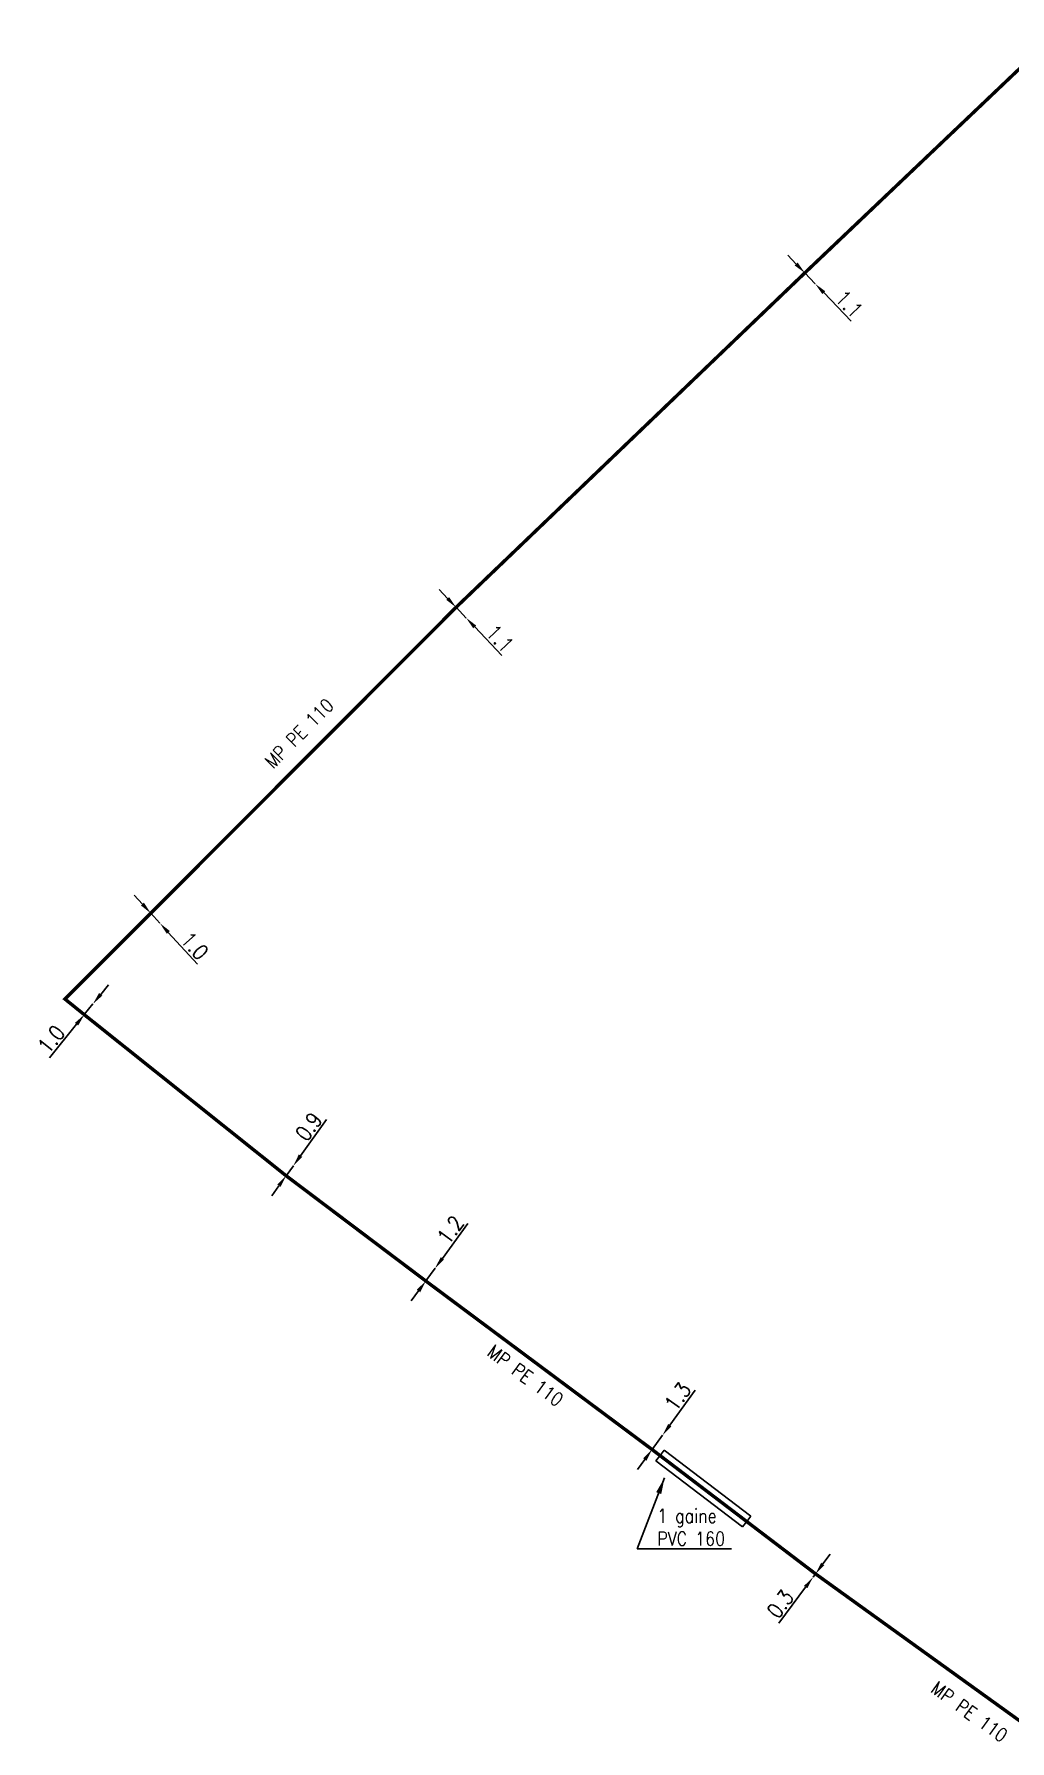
# Model space of a CAD drawing. Header units: millimetres. Extents: x 185000 to 186031, y 127990 to 129000.
# Drawn here: x 185358.9 to 185430.1, y 128241.4 to 128366 of the extents above; entities that cross this region are included whole.
import ezdxf
from ezdxf.enums import TextEntityAlignment as Align

# ---------------------------------------------------------------- set-up
doc = ezdxf.new("R2010")
doc.units = ezdxf.units.MM
doc.header["$PDMODE"] = 34
doc.layers.get('DEFPOINTS').update_dxf_attribs({"linetype": 'CONTINUOUS'})
doc.layers.add('G_120', color=4, linetype='CONTINUOUS')
doc.layers.add('G_400', color=7, linetype='CONTINUOUS')
doc.styles.get("Standard").update_dxf_attribs({"font": 'romans.shx', "width": 0.85})
doc.linetypes.add('G_TYPB_PE', pattern='A,5,-0.3,["o",Standard,S=1.5,R=0,X=0,Y=-0.5],-1.65', length=6.95)
doc.dimstyles.get("Standard").update_dxf_attribs({"dimtxt": 1.5, "dimasz": 1.2, "dimexe": 0.625, "dimexo": 0.625, "dimgap": 0.25, "dimtad": 1, "dimdec": 1, "dimzin": 0, "dimdsep": 46, "dimtxsty": 'Standard', "dimcen": -0.5, "dimadec": 0, "dimazin": 0, "dimtfac": 1, "dimtdec": 1, "dimtmove": 0, "dimatfit": 3, "dimfxl": 0, "dimtolj": 1, "dimtzin": 0, "dimarcsym": 0})

# ---------------------------------------------------------------- blocks, each defined once
blk = doc.blocks.new('*D197')
at = {"layer": 'DEFPOINTS', "color": 0, "linetype": 'Continuous', "transparency": 16777216}
for p in [(185415.7, 128253.38), (185415.7, 128253.38), (185415.88, 128253.62)]:
    blk.add_point(p, dxfattribs=at)
at = {"layer": 'G_120', "color": 0, "linetype": 'Continuous', "lineweight": -2, "transparency": 16777216}
for p, q in [((185416.41, 128254.34), (185416.95, 128255.06)), ((185415.16, 128252.65), (185413.21, 128250.02)), ((185415.88, 128253.62), (185415.7, 128253.38))]:
    blk.add_line(p, q, dxfattribs=at)
at = {"layer": 'G_120', "color": 0, "linetype": 'Continuous', "transparency": 16777216}
for points in [[(185416.29, 128254.43), (185416.53, 128254.25), (185415.88, 128253.62)], [(185415.04, 128252.74), (185415.28, 128252.57), (185415.7, 128253.38)]]:
    blk.add_solid(points, dxfattribs=at)
at = {"layer": 'G_120', "color": 0, "linetype": 'Continuous', "transparency": 16777216, "insert": (185413.31, 128251.42), "char_height": 1.125, "attachment_point": 5, "rotation": 53.3971}
blk.add_mtext('\\A1;0.3', dxfattribs=at)
blk = doc.blocks.new('*D198')
at = {"layer": 'DEFPOINTS', "color": 0, "linetype": 'Continuous', "transparency": 16777216}
for p in [(185403.96, 128262.69), (185404.72, 128263.74), (185404.72, 128263.74)]:
    blk.add_point(p, dxfattribs=at)
at = {"layer": 'G_120', "color": 0, "linetype": 'Continuous', "lineweight": -2, "transparency": 16777216}
for p, q in [((185405.25, 128264.47), (185407.09, 128267.02)), ((185403.96, 128262.69), (185404.72, 128263.74)), ((185403.43, 128261.96), (185402.9, 128261.23))]:
    blk.add_line(p, q, dxfattribs=at)
at = {"layer": 'G_120', "color": 0, "linetype": 'Continuous', "transparency": 16777216}
for points in [[(185405.13, 128264.56), (185405.37, 128264.38), (185404.72, 128263.74)], [(185403.31, 128262.05), (185403.55, 128261.87), (185403.96, 128262.69)]]:
    blk.add_solid(points, dxfattribs=at)
at = {"layer": 'G_120', "color": 0, "linetype": 'Continuous', "transparency": 16777216, "insert": (185405.83, 128266.55), "char_height": 1.125, "attachment_point": 5, "rotation": 54.0923}
blk.add_mtext('\\A1;1.3', dxfattribs=at)
blk = doc.blocks.new('*D199')
at = {"layer": 'DEFPOINTS', "color": 0, "linetype": 'Continuous', "transparency": 16777216}
for p in [(185377.26, 128282.67), (185377.79, 128283.4), (185377.79, 128283.4)]:
    blk.add_point(p, dxfattribs=at)
at = {"layer": 'G_120', "color": 0, "linetype": 'Continuous', "lineweight": -2, "transparency": 16777216}
for p, q in [((185378.32, 128284.13), (185380.21, 128286.76)), ((185377.26, 128282.67), (185377.79, 128283.4)), ((185376.74, 128281.94), (185376.21, 128281.21))]:
    blk.add_line(p, q, dxfattribs=at)
at = {"layer": 'G_120', "color": 0, "linetype": 'Continuous', "transparency": 16777216}
for points in [[(185378.19, 128284.22), (185378.44, 128284.05), (185377.79, 128283.4)], [(185376.62, 128282.03), (185376.86, 128281.86), (185377.26, 128282.67)]]:
    blk.add_solid(points, dxfattribs=at)
at = {"layer": 'G_120', "color": 0, "linetype": 'Continuous', "transparency": 16777216, "insert": (185378.92, 128286.25), "char_height": 1.125, "attachment_point": 5, "rotation": 54.2294}
blk.add_mtext('\\A1;0.9', dxfattribs=at)
blk = doc.blocks.new('*D200')
at = {"layer": 'DEFPOINTS', "color": 0, "linetype": 'Continuous', "transparency": 16777216}
for p in [(185388.13, 128275.92), (185388.13, 128275.92), (185387.45, 128274.99)]:
    blk.add_point(p, dxfattribs=at)
at = {"layer": 'G_120', "color": 0, "linetype": 'Continuous', "lineweight": -2, "transparency": 16777216}
for p, q in [((185388.66, 128276.64), (185390.51, 128279.18)), ((185387.45, 128274.99), (185388.13, 128275.92)), ((185386.92, 128274.26), (185386.39, 128273.53))]:
    blk.add_line(p, q, dxfattribs=at)
at = {"layer": 'G_120', "color": 0, "linetype": 'Continuous', "transparency": 16777216}
for points in [[(185388.54, 128276.73), (185388.78, 128276.55), (185388.13, 128275.92)], [(185386.8, 128274.35), (185387.04, 128274.17), (185387.45, 128274.99)]]:
    blk.add_solid(points, dxfattribs=at)
at = {"layer": 'G_120', "color": 0, "linetype": 'Continuous', "transparency": 16777216, "insert": (185389.25, 128278.72), "char_height": 1.125, "attachment_point": 5, "rotation": 53.8363}
blk.add_mtext('\\A1;1.2', dxfattribs=at)
blk = doc.blocks.new('*D517')
at = {"layer": 'DEFPOINTS', "color": 0, "linetype": 'Continuous', "transparency": 16777216}
for p in [(185415.1, 128348.54), (185415.86, 128347.74), (185415.86, 128347.74)]:
    blk.add_point(p, dxfattribs=at)
at = {"layer": 'G_120', "color": 0, "linetype": 'Continuous', "lineweight": -2, "transparency": 16777216}
for p, q in [((185414.47, 128349.18), (185413.85, 128349.83)), ((185415.1, 128348.54), (185415.86, 128347.74)), ((185416.49, 128347.1), (185418.48, 128345.03))]:
    blk.add_line(p, q, dxfattribs=at)
at = {"layer": 'G_120', "color": 0, "linetype": 'Continuous', "transparency": 16777216}
for points in [[(185414.58, 128349.29), (185414.36, 128349.08), (185415.1, 128348.54)], [(185416.59, 128347.2), (185416.38, 128346.99), (185415.86, 128347.74)]]:
    blk.add_solid(points, dxfattribs=at)
at = {"layer": 'G_120', "color": 0, "linetype": 'Continuous', "transparency": 16777216, "insert": (185418.33, 128346.26), "char_height": 1.125, "attachment_point": 5, "rotation": 313.9347}
blk.add_mtext('\\A1;1.1', dxfattribs=at)
blk = doc.blocks.new('*D518')
at = {"layer": 'DEFPOINTS', "color": 0, "linetype": 'Continuous', "transparency": 16777216}
for p in [(185389.66, 128324.14), (185390.4, 128323.36), (185390.4, 128323.36)]:
    blk.add_point(p, dxfattribs=at)
at = {"layer": 'G_120', "color": 0, "linetype": 'Continuous', "lineweight": -2, "transparency": 16777216}
for p, q in [((185389.04, 128324.79), (185388.42, 128325.44)), ((185389.66, 128324.14), (185390.4, 128323.36)), ((185391.02, 128322.71), (185393, 128320.63))]:
    blk.add_line(p, q, dxfattribs=at)
at = {"layer": 'G_120', "color": 0, "linetype": 'Continuous', "transparency": 16777216}
for points in [[(185389.15, 128324.89), (185388.94, 128324.69), (185389.66, 128324.14)], [(185391.13, 128322.81), (185390.91, 128322.61), (185390.4, 128323.36)]]:
    blk.add_solid(points, dxfattribs=at)
at = {"layer": 'G_120', "color": 0, "linetype": 'Continuous', "transparency": 16777216, "insert": (185392.86, 128321.86), "char_height": 1.125, "attachment_point": 5, "rotation": 313.5486}
blk.add_mtext('\\A1;1.1', dxfattribs=at)
blk = doc.blocks.new('*D519')
at = {"layer": 'DEFPOINTS', "color": 0, "linetype": 'Continuous', "transparency": 16777216}
for p in [(185367.39, 128301.82), (185368.06, 128301.09), (185368.06, 128301.09)]:
    blk.add_point(p, dxfattribs=at)
at = {"layer": 'G_120', "color": 0, "linetype": 'Continuous', "lineweight": -2, "transparency": 16777216}
for p, q in [((185366.78, 128302.49), (185366.17, 128303.15)), ((185367.39, 128301.82), (185368.06, 128301.09)), ((185368.67, 128300.42), (185370.79, 128298.1))]:
    blk.add_line(p, q, dxfattribs=at)
at = {"layer": 'G_120', "color": 0, "linetype": 'Continuous', "transparency": 16777216}
for points in [[(185366.89, 128302.59), (185366.67, 128302.39), (185367.39, 128301.82)], [(185368.78, 128300.52), (185368.56, 128300.32), (185368.06, 128301.09)]]:
    blk.add_solid(points, dxfattribs=at)
at = {"layer": 'G_120', "color": 0, "linetype": 'Continuous', "transparency": 16777216, "insert": (185370.59, 128299.44), "char_height": 1.125, "attachment_point": 5, "rotation": 312.45}
blk.add_mtext('\\A1;1.0', dxfattribs=at)
blk = doc.blocks.new('*D520')
at = {"layer": 'DEFPOINTS', "color": 0, "linetype": 'Continuous', "transparency": 16777216}
for p in [(185363.17, 128295.2), (185363.17, 128295.2), (185362.54, 128294.42)]:
    blk.add_point(p, dxfattribs=at)
at = {"layer": 'G_120', "color": 0, "linetype": 'Continuous', "lineweight": -2, "transparency": 16777216}
for p, q in [((185363.74, 128295.9), (185364.3, 128296.6)), ((185363.17, 128295.2), (185362.54, 128294.42)), ((185361.98, 128293.72), (185360.01, 128291.28))]:
    blk.add_line(p, q, dxfattribs=at)
at = {"layer": 'G_120', "color": 0, "linetype": 'Continuous', "transparency": 16777216}
for points in [[(185363.62, 128296), (185363.86, 128295.81), (185363.17, 128295.2)], [(185361.86, 128293.82), (185362.1, 128293.63), (185362.54, 128294.42)]]:
    blk.add_solid(points, dxfattribs=at)
at = {"layer": 'G_120', "color": 0, "linetype": 'Continuous', "transparency": 16777216, "insert": (185360.13, 128292.62), "char_height": 1.125, "attachment_point": 5, "rotation": 51.0907}
blk.add_mtext('\\A1;1.0', dxfattribs=at)

msp = doc.modelspace()

# ---------------------------------------------------------------- linework, layer by layer
at = {"layer": 'G_120', "linetype": 'G_TYPB_PE', "ltscale": 0.5, "const_width": 0.25}
msp.add_lwpolyline([(185433.28, 128365.84), (185415.1, 128348.54), (185415.1, 128348.54), (185389.66, 128324.14), (185367.39, 128301.82), (185361.13, 128295.56), (185362.54, 128294.42), (185377.26, 128282.67), (185387.45, 128274.99), (185403.96, 128262.69), (185415.88, 128253.62), (185431.64, 128242.27)], dxfattribs=at)
at = {"layer": 'G_400', "color": 7, "linetype": 'CONTINUOUS'}
for p, q in [((185404.85, 128262.65), (185404.54, 128262.25)), ((185411.16, 128257.84), (185404.85, 128262.65)), ((185404.24, 128261.86), (185404.54, 128262.25)), ((185410.55, 128257.04), (185404.24, 128261.86)), ((185411.16, 128257.84), (185410.86, 128257.44)), ((185410.55, 128257.04), (185410.86, 128257.44))]:
    msp.add_line(p, q, dxfattribs=at)

# ---------------------------------------------------------------- texts
at = {"layer": 'G_120', "linetype": 'Continuous', "width": 0.85}
for rotation, p in [(45.4035, (185378.22, 128314.94)), (323.3165, (185394.71, 128268.08)), (324.2583, (185427.1, 128243.56))]:
    msp.add_text('MP PE 110', height=1, rotation=rotation, dxfattribs=at).set_placement(p, align=Align.MIDDLE)
at = {"layer": 'G_400', "linetype": 'Continuous', "insert": (185404.33, 128257.02), "char_height": 1, "attachment_point": 4}
msp.add_mtext('1 gaine\\PPVC 160', dxfattribs=at)

# ---------------------------------------------------------------- dimensions: what is measured, and where the dimension line sits
at = {"layer": 'G_120', "linetype": 'Continuous'}
for base, p1, p2, angle, override, picture, middle in [((185415.86, 128347.74), (185415.1, 128348.54), (185415.86, 128347.74), 133.9347, {"dimscale": 0.75, "dimatfit": 0}, '*D517', (185417.79, 128345.74)), ((185390.4, 128323.36), (185389.66, 128324.14), (185390.4, 128323.36), 133.5486, {"dimscale": 0.75, "dimatfit": 0}, '*D518', (185392.32, 128321.34)), ((185368.06, 128301.09), (185367.39, 128301.82), (185368.06, 128301.09), 132.45, {"dimscale": 0.75, "dimlfac": 1, "dimlunit": 2, "dimatfit": 0}, '*D519', (185370.03, 128298.93)), ((185363.17, 128295.2), (185362.54, 128294.42), (185363.17, 128295.2), 231.0907, {"dimscale": 0.75, "dimatfit": 0}, '*D520', (185360.71, 128292.15)), ((185377.79, 128283.4), (185377.26, 128282.67), (185377.79, 128283.4), 234.2294, {"dimscale": 0.75, "dimlfac": 1, "dimlunit": 2, "dimatfit": 0}, '*D199', (185379.52, 128285.81)), ((185388.128, 128275.9156), (185387.4494, 128274.9872), (185388.128, 128275.9156), 233.8363, {"dimscale": 0.75, "dimatfit": 0}, '*D200', (185389.8516, 128278.2738)), ((185404.72, 128263.74), (185403.96, 128262.69), (185404.72, 128263.74), 234.0923, {"dimscale": 0.75, "dimlfac": 1, "dimlunit": 2, "dimatfit": 0}, '*D198', (185406.43, 128266.11)), ((185415.7, 128253.38), (185415.88, 128253.62), (185415.7, 128253.38), 53.3971, {"dimscale": 0.75, "dimlfac": 1, "dimlunit": 2, "dimatfit": 0}, '*D197', (185413.92, 128250.98))]:
    dim = msp.add_linear_dim(base=base, p1=p1, p2=p2, angle=angle, dimstyle='Standard', override=override, dxfattribs=at)
    dim.commit()
    dim.dimension.update_dxf_attribs({"geometry": picture, "text_midpoint": middle, "dimtype": 160})

# ---------------------------------------------------------------- leaders
at = {"layer": 'G_400', "linetype": 'Continuous', "annotation_type": 0, "has_hookline": 1, "hookline_direction": 0, "text_width": 5.42}
msp.add_leader([(185404.87, 128260.63), (185402.88, 128255.44), (185404.08, 128255.44)], dimstyle='Standard', dxfattribs=at)

doc.saveas('drawing.dxf')
